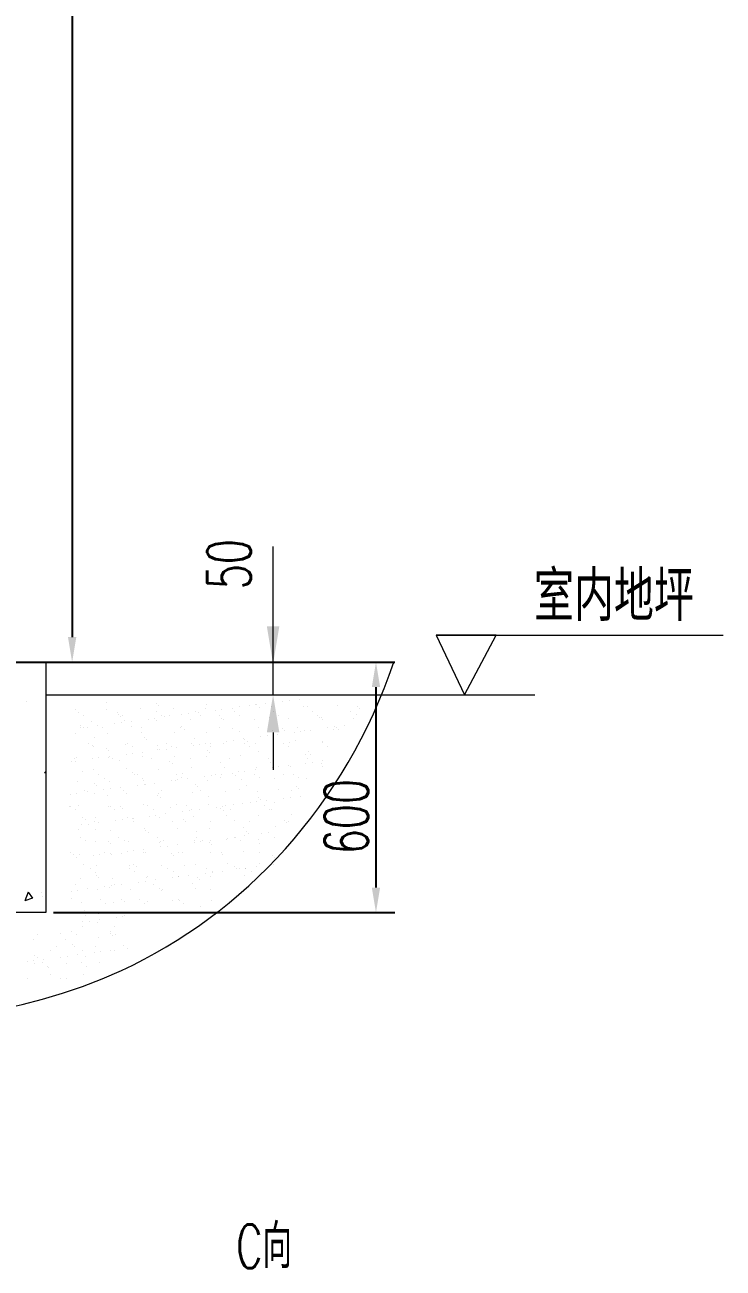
# Model space of a CAD drawing. Header units: millimetres. Extents: x 3165 to 3759, y 1184 to 1604.
# Drawn here: x 3479.2 to 3535.1, y 1356.4 to 1455.8 of the extents above; entities that cross this region are included whole.
import ezdxf

# ---------------------------------------------------------------- set-up
doc = ezdxf.new("R2010")
doc.units = ezdxf.units.MM
doc.layers.get('DEFPOINTS').update_dxf_attribs({"lineweight": 18})
doc.layers.add('1', color=1, linetype='Continuous', lineweight=18, true_color=0xff0000)
doc.layers.add('2', color=2, linetype='Continuous', lineweight=18, true_color=0xffff00)
doc.layers.add('LAYER2', color=2, linetype='Continuous', lineweight=25)
doc.styles.add('HZ', font='txt.shx', dxfattribs={"width": 0.67, "bigfont": 'hztxt.shx'})
doc.styles.get("Standard").update_dxf_attribs({"font": 'arial.ttf'})
doc.styles.add('STYLE1', font='txt.shx', dxfattribs={"width": 0.67, "bigfont": 'hztxt.shx'})
doc.dimstyles.new('STANDARD$0', dxfattribs={"dimtxt": 3.5, "dimasz": 2.5, "dimexe": 1.25, "dimexo": 0.625, "dimtad": 1, "dimdec": 4, "dimdsep": 46, "dimtxsty": 'HZ', "dimcen": 2.5, "dimdle": 5, "dimadec": 0, "dimazin": 0, "dimtfac": 1, "dimtmove": 0, "dimatfit": 3, "dimfxl": 0, "dimtolj": 1, "dimlwd": -1, "dimlwe": -1, "dimarcsym": 0})

# ---------------------------------------------------------------- blocks, each defined once
blk = doc.blocks.new('*D48')
at = {"layer": 'DEFPOINTS', "color": 0, "transparency": 16777216}
for p in [(3436.862, 1576.776), (3461.203, 1404.864), (3482.958, 1404.864)]:
    blk.add_point(p, dxfattribs=at)
at = {"layer": 'LAYER2', "color": 0, "transparency": 16777216}
for p, q in [((3437.487, 1576.776), (3484.458, 1576.776)), ((3482.958, 1574.776), (3482.958, 1406.864)), ((3461.828, 1404.864), (3484.458, 1404.864))]:
    blk.add_line(p, q, dxfattribs=at)
for points in [[(3482.624, 1574.776), (3483.291, 1574.776), (3482.958, 1576.776)], [(3482.624, 1406.864), (3483.291, 1406.864), (3482.958, 1404.864)]]:
    blk.add_solid(points, dxfattribs=at)
at = {"layer": 'LAYER2', "color": 0, "transparency": 16777216, "insert": (3480.583, 1494.7), "char_height": 3.5, "attachment_point": 5, "rotation": 90, "style": 'HZ'}
blk.add_mtext('\\A1;1546', dxfattribs=at)
blk = doc.blocks.new('*D50')
at = {"layer": 'DEFPOINTS', "color": 0, "transparency": 16777216}
for p in [(3461.165, 1404.864), (3480.84, 1384.817), (3507.28, 1384.817)]:
    blk.add_point(p, dxfattribs=at)
at = {"layer": 'LAYER2', "color": 0, "transparency": 16777216}
for p, q in [((3461.79, 1404.864), (3508.78, 1404.864)), ((3507.28, 1402.864), (3507.28, 1386.817)), ((3481.465, 1384.817), (3508.78, 1384.817))]:
    blk.add_line(p, q, dxfattribs=at)
for points in [[(3506.946, 1402.864), (3507.613, 1402.864), (3507.28, 1404.864)], [(3506.946, 1386.817), (3507.613, 1386.817), (3507.28, 1384.817)]]:
    blk.add_solid(points, dxfattribs=at)
at = {"layer": 'LAYER2', "color": 0, "transparency": 16777216, "insert": (3504.905, 1392.498), "char_height": 3.5, "attachment_point": 5, "rotation": 90, "style": 'HZ'}
blk.add_mtext('\\A1;600', dxfattribs=at)

msp = doc.modelspace()

# ---------------------------------------------------------------- linework, layer by layer
at = {"layer": '1'}
for p, q in [((3480.858, 1404.893), (3480.84, 1384.817)), ((3480.858, 1404.817), (3480.84, 1384.817)), ((3479.302, 1401.725), (3479.302, 1401.725)), ((3480.856, 1402.234), (3519.985, 1402.234)), ((3480.85, 1396.106), (3480.737, 1395.997)), ((3480.85, 1395.984), (3480.737, 1395.997)), ((3479.448, 1386.465), (3479.179, 1385.765)), ((3479.783, 1385.967), (3479.179, 1385.765)), ((3479.448, 1386.465), (3479.783, 1385.967)), ((3480.523, 1386.466), (3480.523, 1386.466)), ((3480.586, 1386.135), (3480.586, 1386.135)), ((3379.36, 1384.864), (3480.84, 1384.864))]:
    msp.add_line(p, q, dxfattribs=at)
at = {"layer": '2'}
for p, q in [((3499.044, 1402.234), (3499.044, 1414.113)), ((3512.104, 1407.024), (3514.375, 1402.234)), ((3516.899, 1407.024), (3512.104, 1407.024)), ((3512.104, 1407.024), (3535.071, 1407.024)), ((3514.375, 1402.234), (3516.899, 1407.024)), ((3514.375, 1402.234), (3516.899, 1407.024)), ((3480.881, 1402.234), (3501.044, 1402.234)), ((3485.678, 1401.589), (3485.678, 1401.589)), ((3499.814, 1401.72), (3499.814, 1401.72)), ((3500.335, 1401.788), (3500.335, 1401.788)), ((3501.148, 1401.895), (3501.148, 1401.895)), ((3483.188, 1401.068), (3483.188, 1401.068)), ((3483.477, 1400.859), (3483.477, 1400.859)), ((3483.899, 1400.59), (3483.899, 1400.59)), ((3485.746, 1401.055), (3485.746, 1401.055)), ((3486.591, 1400.865), (3486.591, 1400.865)), ((3486.673, 1400.677), (3486.673, 1400.677)), ((3487.013, 1400.596), (3487.013, 1400.596)), ((3488.447, 1401.153), (3488.447, 1401.153)), ((3489.679, 1401.555), (3489.679, 1401.555)), ((3489.705, 1400.87), (3489.705, 1400.87)), ((3489.863, 1401.386), (3489.863, 1401.386)), ((3490.127, 1400.602), (3490.127, 1400.602)), ((3490.733, 1400.589), (3490.733, 1400.589)), ((3491.065, 1401.186), (3491.065, 1401.186)), ((3491.739, 1400.657), (3491.739, 1400.657)), ((3492.26, 1400.725), (3492.26, 1400.725)), ((3492.82, 1400.876), (3492.82, 1400.876)), ((3493.073, 1400.832), (3493.073, 1400.832)), ((3493.241, 1400.607), (3493.241, 1400.607)), ((3493.623, 1401.174), (3493.623, 1401.174)), ((3493.739, 1401.467), (3493.739, 1401.467)), ((3494.431, 1401.011), (3494.431, 1401.011)), ((3494.951, 1401.08), (3494.951, 1401.08)), ((3495.764, 1401.187), (3495.764, 1401.187)), ((3495.934, 1400.882), (3495.934, 1400.882)), ((3496.324, 1401.271), (3496.324, 1401.271)), ((3496.355, 1400.613), (3496.355, 1400.613)), ((3497.123, 1401.365), (3497.123, 1401.365)), ((3497.643, 1401.434), (3497.643, 1401.434)), ((3497.741, 1401.432), (3497.741, 1401.432)), ((3497.925, 1401.263), (3497.925, 1401.263)), ((3498.456, 1401.541), (3498.456, 1401.541)), ((3498.941, 1401.305), (3498.941, 1401.305)), ((3499.048, 1400.887), (3499.048, 1400.887)), ((3499.47, 1400.619), (3499.47, 1400.619)), ((3501.499, 1401.292), (3501.499, 1401.292)), ((3501.801, 1401.344), (3501.801, 1401.344)), ((3502.162, 1400.893), (3502.162, 1400.893)), ((3502.584, 1400.624), (3502.584, 1400.624)), ((3504.2, 1401.39), (3504.2, 1401.39)), ((3505.276, 1400.899), (3505.276, 1400.899)), ((3505.698, 1400.63), (3505.698, 1400.63)), ((3505.803, 1401.309), (3505.803, 1401.309)), ((3505.987, 1401.14), (3505.987, 1401.14)), ((3483.664, 1399.593), (3483.664, 1399.593)), ((3483.667, 1399.8), (3483.667, 1399.8)), ((3483.851, 1399.631), (3483.851, 1399.631)), ((3484.184, 1399.662), (3484.184, 1399.662)), ((3484.54, 1400.13), (3484.54, 1400.13)), ((3484.997, 1399.769), (3484.997, 1399.769)), ((3485.417, 1399.623), (3485.417, 1399.623)), ((3486.355, 1399.948), (3486.355, 1399.948)), ((3486.857, 1400.508), (3486.857, 1400.508)), ((3486.876, 1400.016), (3486.876, 1400.016)), ((3487.158, 1400.164), (3487.158, 1400.164)), ((3487.689, 1400.123), (3487.689, 1400.123)), ((3487.727, 1399.711), (3487.727, 1399.711)), ((3488.531, 1399.629), (3488.531, 1399.629)), ((3489.047, 1400.302), (3489.047, 1400.302)), ((3489.568, 1400.371), (3489.568, 1400.371)), ((3489.716, 1400.151), (3489.716, 1400.151)), ((3490.381, 1400.478), (3490.381, 1400.478)), ((3491.645, 1399.635), (3491.645, 1399.635)), ((3491.729, 1399.677), (3491.729, 1399.677)), ((3492.417, 1400.249), (3492.417, 1400.249)), ((3494.735, 1400.555), (3494.735, 1400.555)), ((3494.759, 1399.64), (3494.759, 1399.64)), ((3494.919, 1400.386), (3494.919, 1400.386)), ((3495.035, 1400.282), (3495.035, 1400.282)), ((3495.789, 1399.588), (3495.789, 1399.588)), ((3497.593, 1400.27), (3497.593, 1400.27)), ((3497.873, 1399.646), (3497.873, 1399.646)), ((3498.795, 1400.466), (3498.795, 1400.466)), ((3500.294, 1400.367), (3500.294, 1400.367)), ((3500.988, 1399.652), (3500.988, 1399.652)), ((3502.797, 1400.432), (3502.797, 1400.432)), ((3502.911, 1400.4), (3502.911, 1400.4)), ((3502.981, 1400.263), (3502.981, 1400.263)), ((3503.428, 1399.606), (3503.428, 1399.606)), ((3503.949, 1399.675), (3503.949, 1399.675)), ((3504.102, 1399.657), (3504.102, 1399.657)), ((3504.762, 1399.782), (3504.762, 1399.782)), ((3505.469, 1400.388), (3505.469, 1400.388)), ((3483.251, 1399.141), (3483.251, 1399.141)), ((3484.721, 1398.834), (3484.721, 1398.834)), ((3485.809, 1399.129), (3485.809, 1399.129)), ((3488.51, 1399.226), (3488.51, 1399.226)), ((3488.723, 1398.799), (3488.723, 1398.799)), ((3488.907, 1398.63), (3488.907, 1398.63)), ((3491.128, 1399.259), (3491.128, 1399.259)), ((3491.913, 1399.508), (3491.913, 1399.508)), ((3492.783, 1398.711), (3492.783, 1398.711)), ((3493.686, 1399.247), (3493.686, 1399.247)), ((3495.873, 1398.612), (3495.873, 1398.612)), ((3496.387, 1399.344), (3496.387, 1399.344)), ((3496.686, 1398.719), (3496.686, 1398.719)), ((3496.784, 1398.676), (3496.784, 1398.676)), ((3498.045, 1398.898), (3498.045, 1398.898)), ((3498.565, 1398.966), (3498.565, 1398.966)), ((3499.004, 1399.378), (3499.004, 1399.378)), ((3499.044, 1399.234), (3499.044, 1396.234)), ((3499.378, 1399.073), (3499.378, 1399.073)), ((3499.791, 1399.554), (3499.791, 1399.554)), ((3499.975, 1399.385), (3499.975, 1399.385)), ((3500.736, 1399.252), (3500.736, 1399.252)), ((3500.845, 1398.588), (3500.845, 1398.588)), ((3501.257, 1399.321), (3501.257, 1399.321)), ((3501.562, 1399.365), (3501.562, 1399.365)), ((3502.07, 1399.428), (3502.07, 1399.428)), ((3503.851, 1399.466), (3503.851, 1399.466)), ((3504.263, 1399.463), (3504.263, 1399.463)), ((3484.285, 1398.355), (3484.285, 1398.355)), ((3484.603, 1398.203), (3484.603, 1398.203)), ((3484.706, 1398.086), (3484.706, 1398.086)), ((3485.716, 1397.921), (3485.716, 1397.921)), ((3485.901, 1397.753), (3485.901, 1397.753)), ((3487.221, 1398.237), (3487.221, 1398.237)), ((3487.399, 1398.361), (3487.399, 1398.361)), ((3487.821, 1398.092), (3487.821, 1398.092)), ((3488.611, 1397.656), (3488.611, 1397.656)), ((3489.777, 1397.833), (3489.777, 1397.833)), ((3489.779, 1398.224), (3489.779, 1398.224)), ((3489.969, 1397.834), (3489.969, 1397.834)), ((3490.49, 1397.903), (3490.49, 1397.903)), ((3490.513, 1398.366), (3490.513, 1398.366)), ((3490.935, 1398.098), (3490.935, 1398.098)), ((3491.303, 1398.01), (3491.303, 1398.01)), ((3492.48, 1398.322), (3492.48, 1398.322)), ((3492.661, 1398.189), (3492.661, 1398.189)), ((3493.182, 1398.257), (3493.182, 1398.257)), ((3493.627, 1398.372), (3493.627, 1398.372)), ((3493.778, 1397.799), (3493.778, 1397.799)), ((3493.963, 1397.63), (3493.963, 1397.63)), ((3493.994, 1398.364), (3493.994, 1398.364)), ((3494.049, 1398.103), (3494.049, 1398.103)), ((3495.098, 1398.355), (3495.098, 1398.355)), ((3495.353, 1398.543), (3495.353, 1398.543)), ((3496.741, 1398.378), (3496.741, 1398.378)), ((3496.969, 1398.507), (3496.969, 1398.507)), ((3497.163, 1398.109), (3497.163, 1398.109)), ((3497.656, 1398.343), (3497.656, 1398.343)), ((3497.839, 1397.71), (3497.839, 1397.71)), ((3499.855, 1398.383), (3499.855, 1398.383)), ((3500.277, 1398.115), (3500.277, 1398.115)), ((3500.357, 1398.44), (3500.357, 1398.44)), ((3501.84, 1397.676), (3501.84, 1397.676)), ((3502.97, 1398.389), (3502.97, 1398.389)), ((3502.974, 1398.474), (3502.974, 1398.474)), ((3503.391, 1398.12), (3503.391, 1398.12)), ((3482.895, 1396.875), (3482.895, 1396.875)), ((3483.11, 1397.113), (3483.11, 1397.113)), ((3483.227, 1396.947), (3483.227, 1396.947)), ((3483.314, 1397.214), (3483.314, 1397.214)), ((3484.586, 1397.126), (3484.586, 1397.126)), ((3485.106, 1397.194), (3485.106, 1397.194)), ((3485.872, 1397.202), (3485.872, 1397.202)), ((3485.919, 1397.301), (3485.919, 1397.301)), ((3486.225, 1397.119), (3486.225, 1397.119)), ((3486.771, 1396.955), (3486.771, 1396.955)), ((3487.277, 1397.48), (3487.277, 1397.48)), ((3487.798, 1397.549), (3487.798, 1397.549)), ((3488.573, 1397.299), (3488.573, 1397.299)), ((3489.339, 1397.125), (3489.339, 1397.125)), ((3490.772, 1396.921), (3490.772, 1396.921)), ((3490.956, 1396.752), (3490.956, 1396.752)), ((3491.191, 1397.333), (3491.191, 1397.333)), ((3492.453, 1397.13), (3492.453, 1397.13)), ((3493.749, 1397.32), (3493.749, 1397.32)), ((3494.833, 1396.833), (3494.833, 1396.833)), ((3495.567, 1397.136), (3495.567, 1397.136)), ((3496.45, 1397.418), (3496.45, 1397.418)), ((3498.681, 1397.142), (3498.681, 1397.142)), ((3498.834, 1396.798), (3498.834, 1396.798)), ((3499.018, 1396.629), (3499.018, 1396.629)), ((3499.067, 1397.451), (3499.067, 1397.451)), ((3500.3, 1396.605), (3500.3, 1396.605)), ((3501.625, 1397.439), (3501.625, 1397.439)), ((3501.658, 1396.784), (3501.658, 1396.784)), ((3501.795, 1397.147), (3501.795, 1397.147)), ((3502.024, 1397.507), (3502.024, 1397.507)), ((3502.179, 1396.853), (3502.179, 1396.853)), ((3502.894, 1396.71), (3502.894, 1396.71)), ((3502.992, 1396.96), (3502.992, 1396.96)), ((3483.765, 1396.078), (3483.765, 1396.078)), ((3484.666, 1396.276), (3484.666, 1396.276)), ((3485.092, 1395.851), (3485.092, 1395.851)), ((3487.284, 1396.31), (3487.284, 1396.31)), ((3487.766, 1396.043), (3487.766, 1396.043)), ((3487.95, 1395.874), (3487.95, 1395.874)), ((3488.207, 1395.856), (3488.207, 1395.856)), ((3489.842, 1396.298), (3489.842, 1396.298)), ((3491.321, 1395.862), (3491.321, 1395.862)), ((3491.826, 1395.955), (3491.826, 1395.955)), ((3492.543, 1396.395), (3492.543, 1396.395)), ((3493.583, 1395.721), (3493.583, 1395.721)), ((3494.104, 1395.79), (3494.104, 1395.79)), ((3494.435, 1395.868), (3494.435, 1395.868)), ((3494.856, 1395.599), (3494.856, 1395.599)), ((3494.916, 1395.897), (3494.916, 1395.897)), ((3495.161, 1396.428), (3495.161, 1396.428)), ((3495.828, 1395.921), (3495.828, 1395.921)), ((3496.012, 1395.752), (3496.012, 1395.752)), ((3496.275, 1396.075), (3496.275, 1396.075)), ((3496.795, 1396.144), (3496.795, 1396.144)), ((3497.549, 1395.873), (3497.549, 1395.873)), ((3497.608, 1396.251), (3497.608, 1396.251)), ((3497.719, 1396.416), (3497.719, 1396.416)), ((3497.971, 1395.605), (3497.971, 1395.605)), ((3498.967, 1396.43), (3498.967, 1396.43)), ((3499.487, 1396.498), (3499.487, 1396.498)), ((3499.888, 1395.832), (3499.888, 1395.832)), ((3500.42, 1396.513), (3500.42, 1396.513)), ((3500.663, 1395.879), (3500.663, 1395.879)), ((3501.085, 1395.61), (3501.085, 1395.61)), ((3503.037, 1396.547), (3503.037, 1396.547)), ((3483.377, 1395.287), (3483.377, 1395.287)), ((3483.918, 1394.609), (3483.918, 1394.609)), ((3484.76, 1395.166), (3484.76, 1395.166)), ((3484.944, 1394.997), (3484.944, 1394.997)), ((3485.508, 1394.658), (3485.508, 1394.658)), ((3485.514, 1395.582), (3485.514, 1395.582)), ((3485.935, 1395.275), (3485.935, 1395.275)), ((3486.028, 1394.726), (3486.028, 1394.726)), ((3486.841, 1394.833), (3486.841, 1394.833)), ((3487.032, 1394.615), (3487.032, 1394.615)), ((3488.199, 1395.012), (3488.199, 1395.012)), ((3488.628, 1395.588), (3488.628, 1395.588)), ((3488.636, 1395.372), (3488.636, 1395.372)), ((3488.72, 1395.081), (3488.72, 1395.081)), ((3488.82, 1395.077), (3488.82, 1395.077)), ((3489.533, 1395.188), (3489.533, 1395.188)), ((3490.146, 1394.621), (3490.146, 1394.621)), ((3490.891, 1395.367), (3490.891, 1395.367)), ((3491.254, 1395.406), (3491.254, 1395.406)), ((3491.412, 1395.435), (3491.412, 1395.435)), ((3491.742, 1395.593), (3491.742, 1395.593)), ((3492.225, 1395.542), (3492.225, 1395.542)), ((3492.822, 1395.043), (3492.822, 1395.043)), ((3493.006, 1394.874), (3493.006, 1394.874)), ((3493.26, 1394.626), (3493.26, 1394.626)), ((3493.812, 1395.393), (3493.812, 1395.393)), ((3496.375, 1394.632), (3496.375, 1394.632)), ((3496.513, 1395.491), (3496.513, 1395.491)), ((3496.882, 1394.954), (3496.882, 1394.954)), ((3499.13, 1395.524), (3499.13, 1395.524)), ((3499.489, 1394.638), (3499.489, 1394.638)), ((3500.884, 1394.92), (3500.884, 1394.92)), ((3501.068, 1394.751), (3501.068, 1394.751)), ((3501.688, 1395.512), (3501.688, 1395.512)), ((3482.816, 1394.304), (3482.816, 1394.304)), ((3482.816, 1394.304), (3482.816, 1394.304)), ((3483.336, 1394.372), (3483.336, 1394.372)), ((3484.149, 1394.479), (3484.149, 1394.479)), ((3484.729, 1394.35), (3484.729, 1394.35)), ((3485.814, 1394.2), (3485.814, 1394.2)), ((3487.347, 1394.383), (3487.347, 1394.383)), ((3489.816, 1394.165), (3489.816, 1394.165)), ((3489.905, 1394.371), (3489.905, 1394.371)), ((3490, 1393.996), (3490, 1393.996)), ((3492.606, 1394.468), (3492.606, 1394.468)), ((3493.876, 1394.077), (3493.876, 1394.077)), ((3495.224, 1394.501), (3495.224, 1394.501)), ((3497.197, 1393.608), (3497.197, 1393.608)), ((3497.717, 1393.676), (3497.717, 1393.676)), ((3497.782, 1394.489), (3497.782, 1394.489)), ((3497.878, 1394.042), (3497.878, 1394.042)), ((3498.062, 1393.874), (3498.062, 1393.874)), ((3498.53, 1393.783), (3498.53, 1393.783)), ((3499.889, 1393.962), (3499.889, 1393.962)), ((3500.409, 1394.031), (3500.409, 1394.031)), ((3500.483, 1394.587), (3500.483, 1394.587)), ((3501.222, 1394.138), (3501.222, 1394.138)), ((3482.786, 1393.341), (3482.786, 1393.341)), ((3482.786, 1393.341), (3482.786, 1393.341)), ((3482.808, 1393.322), (3482.808, 1393.322)), ((3482.808, 1393.322), (3482.808, 1393.322)), ((3483.208, 1393.072), (3483.208, 1393.072)), ((3483.44, 1393.36), (3483.44, 1393.36)), ((3485.9, 1393.347), (3485.9, 1393.347)), ((3485.998, 1393.348), (3485.998, 1393.348)), ((3486.322, 1393.078), (3486.322, 1393.078)), ((3486.81, 1393.288), (3486.81, 1393.288)), ((3486.994, 1393.119), (3486.994, 1393.119)), ((3488.699, 1393.445), (3488.699, 1393.445)), ((3489.014, 1393.352), (3489.014, 1393.352)), ((3489.436, 1393.084), (3489.436, 1393.084)), ((3489.642, 1392.613), (3489.642, 1392.613)), ((3490.455, 1392.72), (3490.455, 1392.72)), ((3490.87, 1393.199), (3490.87, 1393.199)), ((3491.317, 1393.479), (3491.317, 1393.479)), ((3491.813, 1392.899), (3491.813, 1392.899)), ((3492.128, 1393.358), (3492.128, 1393.358)), ((3492.334, 1392.967), (3492.334, 1392.967)), ((3492.55, 1393.089), (3492.55, 1393.089)), ((3493.147, 1393.074), (3493.147, 1393.074)), ((3493.875, 1393.467), (3493.875, 1393.467)), ((3494.505, 1393.253), (3494.505, 1393.253)), ((3494.871, 1393.165), (3494.871, 1393.165)), ((3495.026, 1393.322), (3495.026, 1393.322)), ((3495.056, 1392.996), (3495.056, 1392.996)), ((3495.242, 1393.364), (3495.242, 1393.364)), ((3495.664, 1393.095), (3495.664, 1393.095)), ((3495.838, 1393.429), (3495.838, 1393.429)), ((3496.576, 1393.564), (3496.576, 1393.564)), ((3498.357, 1393.369), (3498.357, 1393.369)), ((3498.778, 1393.101), (3498.778, 1393.101)), ((3498.932, 1393.076), (3498.932, 1393.076)), ((3499.193, 1393.597), (3499.193, 1393.597)), ((3500.546, 1392.66), (3500.546, 1392.66)), ((3483.738, 1391.836), (3483.738, 1391.836)), ((3483.803, 1392.41), (3483.803, 1392.41)), ((3483.988, 1392.241), (3483.988, 1392.241)), ((3484.258, 1391.904), (3484.258, 1391.904)), ((3484.726, 1392.105), (3484.726, 1392.105)), ((3484.792, 1392.423), (3484.792, 1392.423)), ((3485.071, 1392.011), (3485.071, 1392.011)), ((3486.43, 1392.19), (3486.43, 1392.19)), ((3486.95, 1392.259), (3486.95, 1392.259)), ((3487.41, 1392.456), (3487.41, 1392.456)), ((3487.763, 1392.366), (3487.763, 1392.366)), ((3487.84, 1392.111), (3487.84, 1392.111)), ((3487.864, 1392.321), (3487.864, 1392.321)), ((3489.121, 1392.545), (3489.121, 1392.545)), ((3489.968, 1392.444), (3489.968, 1392.444)), ((3490.954, 1392.117), (3490.954, 1392.117)), ((3491.865, 1392.287), (3491.865, 1392.287)), ((3492.05, 1392.118), (3492.05, 1392.118)), ((3492.669, 1392.541), (3492.669, 1392.541)), ((3494.068, 1392.122), (3494.068, 1392.122)), ((3495.287, 1392.575), (3495.287, 1392.575)), ((3495.926, 1392.199), (3495.926, 1392.199)), ((3496.639, 1391.637), (3496.639, 1391.637)), ((3497.182, 1392.128), (3497.182, 1392.128)), ((3497.845, 1392.562), (3497.845, 1392.562)), ((3499.256, 1391.67), (3499.256, 1391.67)), ((3499.927, 1392.164), (3499.927, 1392.164)), ((3500.111, 1391.995), (3500.111, 1391.995)), ((3500.296, 1392.134), (3500.296, 1392.134)), ((3483.503, 1391.434), (3483.503, 1391.434)), ((3483.593, 1390.837), (3483.593, 1390.837)), ((3484.858, 1391.444), (3484.858, 1391.444)), ((3486.061, 1391.421), (3486.061, 1391.421)), ((3486.708, 1390.843), (3486.708, 1390.843)), ((3488.762, 1391.519), (3488.762, 1391.519)), ((3488.859, 1391.409), (3488.859, 1391.409)), ((3489.043, 1391.24), (3489.043, 1391.24)), ((3489.822, 1390.848), (3489.822, 1390.848)), ((3491.38, 1391.552), (3491.38, 1391.552)), ((3492.92, 1391.321), (3492.92, 1391.321)), ((3492.936, 1390.854), (3492.936, 1390.854)), ((3493.938, 1391.54), (3493.938, 1391.54)), ((3495.35, 1390.648), (3495.35, 1390.648)), ((3495.427, 1390.786), (3495.427, 1390.786)), ((3495.948, 1390.854), (3495.948, 1390.854)), ((3496.05, 1390.86), (3496.05, 1390.86)), ((3496.76, 1390.961), (3496.76, 1390.961)), ((3496.921, 1391.287), (3496.921, 1391.287)), ((3497.105, 1391.118), (3497.105, 1391.118)), ((3497.908, 1390.636), (3497.908, 1390.636)), ((3498.119, 1391.14), (3498.119, 1391.14)), ((3498.639, 1391.208), (3498.639, 1391.208)), ((3499.164, 1390.865), (3499.164, 1390.865)), ((3482.847, 1389.654), (3482.847, 1389.654)), ((3484.015, 1390.568), (3484.015, 1390.568)), ((3484.855, 1390.496), (3484.855, 1390.496)), ((3485.853, 1390.532), (3485.853, 1390.532)), ((3486.037, 1390.363), (3486.037, 1390.363)), ((3487.129, 1390.574), (3487.129, 1390.574)), ((3487.352, 1389.722), (3487.352, 1389.722)), ((3487.473, 1390.529), (3487.473, 1390.529)), ((3487.872, 1389.791), (3487.872, 1389.791)), ((3488.685, 1389.898), (3488.685, 1389.898)), ((3489.913, 1390.443), (3489.913, 1390.443)), ((3490.031, 1390.517), (3490.031, 1390.517)), ((3490.043, 1390.077), (3490.043, 1390.077)), ((3490.243, 1390.58), (3490.243, 1390.58)), ((3490.564, 1390.145), (3490.564, 1390.145)), ((3491.377, 1390.252), (3491.377, 1390.252)), ((3492.732, 1390.614), (3492.732, 1390.614)), ((3492.735, 1390.431), (3492.735, 1390.431)), ((3493.256, 1390.5), (3493.256, 1390.5)), ((3493.358, 1390.585), (3493.358, 1390.585)), ((3493.915, 1390.409), (3493.915, 1390.409)), ((3494.069, 1390.607), (3494.069, 1390.607)), ((3494.099, 1390.24), (3494.099, 1390.24)), ((3496.472, 1390.591), (3496.472, 1390.591)), ((3496.702, 1389.71), (3496.702, 1389.71)), ((3497.975, 1390.321), (3497.975, 1390.321)), ((3483.031, 1389.485), (3483.031, 1389.485)), ((3483.302, 1389.189), (3483.302, 1389.189)), ((3483.566, 1389.507), (3483.566, 1389.507)), ((3483.901, 1388.688), (3483.901, 1388.688)), ((3484.66, 1389.368), (3484.66, 1389.368)), ((3485.18, 1389.437), (3485.18, 1389.437)), ((3485.533, 1389.601), (3485.533, 1389.601)), ((3485.993, 1389.544), (3485.993, 1389.544)), ((3486.124, 1389.495), (3486.124, 1389.495)), ((3486.907, 1389.566), (3486.907, 1389.566)), ((3487.903, 1388.654), (3487.903, 1388.654)), ((3488.647, 1389.607), (3488.647, 1389.607)), ((3488.825, 1389.592), (3488.825, 1389.592)), ((3490.909, 1389.531), (3490.909, 1389.531)), ((3491.093, 1389.362), (3491.093, 1389.362)), ((3491.443, 1389.625), (3491.443, 1389.625)), ((3491.762, 1389.612), (3491.762, 1389.612)), ((3492.795, 1388.688), (3492.795, 1388.688)), ((3494.001, 1389.613), (3494.001, 1389.613)), ((3494.876, 1389.618), (3494.876, 1389.618)), ((3494.969, 1389.443), (3494.969, 1389.443)), ((3495.413, 1388.721), (3495.413, 1388.721)), ((3497.971, 1388.709), (3497.971, 1388.709)), ((3497.99, 1389.624), (3497.99, 1389.624)), ((3498.971, 1389.408), (3498.971, 1389.408)), ((3499.041, 1388.672), (3499.041, 1388.672)), ((3499.155, 1389.24), (3499.155, 1389.24)), ((3484.401, 1388.333), (3484.401, 1388.333)), ((3484.823, 1388.064), (3484.823, 1388.064)), ((3484.897, 1387.776), (3484.897, 1387.776)), ((3484.918, 1388.569), (3484.918, 1388.569)), ((3487.515, 1388.339), (3487.515, 1388.339)), ((3487.536, 1388.603), (3487.536, 1388.603)), ((3487.937, 1388.07), (3487.937, 1388.07)), ((3488.087, 1388.485), (3488.087, 1388.485)), ((3488.888, 1387.665), (3488.888, 1387.665)), ((3488.957, 1387.687), (3488.957, 1387.687)), ((3490.094, 1388.59), (3490.094, 1388.59)), ((3490.629, 1388.344), (3490.629, 1388.344)), ((3491.051, 1388.076), (3491.051, 1388.076)), ((3491.486, 1387.678), (3491.486, 1387.678)), ((3491.506, 1387.698), (3491.506, 1387.698)), ((3491.963, 1388.565), (3491.963, 1388.565)), ((3492.299, 1387.785), (3492.299, 1387.785)), ((3492.958, 1387.653), (3492.958, 1387.653)), ((3493.657, 1387.963), (3493.657, 1387.963)), ((3493.744, 1388.35), (3493.744, 1388.35)), ((3494.064, 1387.686), (3494.064, 1387.686)), ((3494.165, 1388.081), (3494.165, 1388.081)), ((3494.178, 1388.032), (3494.178, 1388.032)), ((3494.991, 1388.139), (3494.991, 1388.139)), ((3495.965, 1388.531), (3495.965, 1388.531)), ((3496.149, 1388.362), (3496.149, 1388.362)), ((3496.349, 1388.318), (3496.349, 1388.318)), ((3496.765, 1387.783), (3496.765, 1387.783)), ((3496.858, 1388.355), (3496.858, 1388.355)), ((3496.869, 1388.386), (3496.869, 1388.386)), ((3497.279, 1388.087), (3497.279, 1388.087)), ((3497.682, 1388.493), (3497.682, 1388.493)), ((3483.227, 1387.091), (3483.227, 1387.091)), ((3483.629, 1387.58), (3483.629, 1387.58)), ((3484.224, 1386.721), (3484.224, 1386.721)), ((3485.081, 1387.607), (3485.081, 1387.607)), ((3485.582, 1386.9), (3485.582, 1386.9)), ((3485.951, 1386.81), (3485.951, 1386.81)), ((3486.102, 1386.969), (3486.102, 1386.969)), ((3486.187, 1387.568), (3486.187, 1387.568)), ((3486.341, 1387.097), (3486.341, 1387.097)), ((3486.915, 1387.076), (3486.915, 1387.076)), ((3487.599, 1386.676), (3487.599, 1386.676)), ((3488.274, 1387.255), (3488.274, 1387.255)), ((3488.794, 1387.323), (3488.794, 1387.323)), ((3489.455, 1387.103), (3489.455, 1387.103)), ((3489.607, 1387.43), (3489.607, 1387.43)), ((3489.952, 1386.775), (3489.952, 1386.775)), ((3490.157, 1386.663), (3490.157, 1386.663)), ((3490.965, 1387.609), (3490.965, 1387.609)), ((3492.569, 1387.108), (3492.569, 1387.108)), ((3492.858, 1386.761), (3492.858, 1386.761)), ((3493.143, 1387.484), (3493.143, 1387.484)), ((3494.013, 1386.687), (3494.013, 1386.687)), ((3482.89, 1386.546), (3482.89, 1386.546)), ((3482.945, 1385.932), (3482.945, 1385.932)), ((3483.411, 1386.614), (3483.411, 1386.614)), ((3483.692, 1385.653), (3483.692, 1385.653)), ((3484.981, 1386.642), (3484.981, 1386.642)), ((3485.209, 1385.829), (3485.209, 1385.829)), ((3486.946, 1385.898), (3486.946, 1385.898)), ((3487.13, 1385.729), (3487.13, 1385.729)), ((3488.323, 1385.834), (3488.323, 1385.834)), ((3488.951, 1385.738), (3488.951, 1385.738)), ((3490.137, 1386.607), (3490.137, 1386.607)), ((3491.007, 1385.809), (3491.007, 1385.809)), ((3491.437, 1385.84), (3491.437, 1385.84)), ((3491.569, 1385.772), (3491.569, 1385.772)), ((3494.127, 1385.759), (3494.127, 1385.759)), ((3483.94, 1385.02), (3483.94, 1385.02)), ((3484.124, 1384.851), (3484.124, 1384.851)), ((3485.044, 1384.716), (3485.044, 1384.716)), ((3485.63, 1385.56), (3485.63, 1385.56)), ((3486.25, 1385.641), (3486.25, 1385.641)), ((3488.745, 1385.566), (3488.745, 1385.566)), ((3491.859, 1385.571), (3491.859, 1385.571)), ((3493.221, 1385.317), (3493.221, 1385.317)), ((3483.755, 1383.726), (3483.755, 1383.726)), ((3483.812, 1384.078), (3483.812, 1384.078)), ((3484.034, 1384.587), (3484.034, 1384.587)), ((3484.333, 1384.147), (3484.333, 1384.147)), ((3484.994, 1384.054), (3484.994, 1384.054)), ((3485.146, 1384.254), (3485.146, 1384.254)), ((3486.313, 1383.714), (3486.313, 1383.714)), ((3486.504, 1384.432), (3486.504, 1384.432)), ((3487.024, 1384.501), (3487.024, 1384.501)), ((3487.149, 1384.593), (3487.149, 1384.593)), ((3479.848, 1382.704), (3479.848, 1382.704)), ((3480.21, 1383.045), (3480.21, 1383.045)), ((3481.988, 1383.176), (3481.988, 1383.176)), ((3482.406, 1382.691), (3482.406, 1382.691)), ((3482.902, 1383.319), (3482.902, 1383.319)), ((3483.324, 1383.05), (3483.324, 1383.05)), ((3485.107, 1382.789), (3485.107, 1382.789)), ((3485.99, 1383.142), (3485.99, 1383.142)), ((3486.016, 1383.325), (3486.016, 1383.325)), ((3486.174, 1382.973), (3486.174, 1382.973)), ((3486.438, 1383.056), (3486.438, 1383.056)), ((3481.201, 1381.766), (3481.201, 1381.766)), ((3481.728, 1382.078), (3481.728, 1382.078)), ((3482.984, 1382.264), (3482.984, 1382.264)), ((3483.168, 1382.095), (3483.168, 1382.095)), ((3483.818, 1381.799), (3483.818, 1381.799)), ((3484.842, 1382.083), (3484.842, 1382.083)), ((3485.255, 1381.679), (3485.255, 1381.679)), ((3486.068, 1381.786), (3486.068, 1381.786)), ((3486.376, 1381.787), (3486.376, 1381.787)), ((3487.044, 1382.176), (3487.044, 1382.176)), ((3487.426, 1381.965), (3487.426, 1381.965)), ((3479.351, 1380.902), (3479.351, 1380.902)), ((3479.871, 1380.97), (3479.871, 1380.97)), ((3479.911, 1380.777), (3479.911, 1380.777)), ((3479.977, 1381.387), (3479.977, 1381.387)), ((3480.162, 1381.218), (3480.162, 1381.218)), ((3480.596, 1380.809), (3480.596, 1380.809)), ((3480.684, 1381.077), (3480.684, 1381.077)), ((3482.042, 1381.256), (3482.042, 1381.256)), ((3482.469, 1380.765), (3482.469, 1380.765)), ((3482.563, 1381.324), (3482.563, 1381.324)), ((3483.376, 1381.432), (3483.376, 1381.432)), ((3483.71, 1380.815), (3483.71, 1380.815)), ((3484.038, 1381.298), (3484.038, 1381.298)), ((3484.734, 1381.61), (3484.734, 1381.61)), ((3485.17, 1380.862), (3485.17, 1380.862)), ((3481.017, 1380.541), (3481.017, 1380.541)), ((3481.032, 1380.42), (3481.032, 1380.42)), ((3481.264, 1379.839), (3481.264, 1379.839)), ((3483.881, 1379.873), (3483.881, 1379.873)), ((3484.132, 1380.546), (3484.132, 1380.546)), ((3479.421, 1379.568), (3479.421, 1379.568)), ((3482.027, 1379.508), (3482.027, 1379.508)), ((3482.536, 1379.573), (3482.536, 1379.573))]:
    msp.add_line(p, q, dxfattribs=at)
msp.add_open_spline([(3219.688, 1402.293), (3227.496, 1384.993), (3236.15, 1376.372), (3263.432, 1368.938), (3323.194, 1366.019), (3377.372, 1375.492), (3432.909, 1380.267), (3483.147, 1370.164), (3504.852, 1393.439), (3508.712, 1404.869)], degree=3, knots=[2.10121, 2.10121, 2.10121, 2.10121, 38.638665, 85.311573, 139.19871, 206.241661, 252.064735, 308.883122, 343.056278, 343.056278, 343.056278, 343.056278], dxfattribs=at)
for points in [[(3498.544, 1407.721), (3499.544, 1407.721), (3499.044, 1404.721)], [(3498.544, 1399.234), (3499.544, 1399.234), (3499.044, 1402.234)]]:
    msp.add_solid(points, dxfattribs=at)

# ---------------------------------------------------------------- texts
at = {"layer": '2', "width": 0.67}
msp.add_text('室内地坪', height=3.5, dxfattribs=at).set_placement((3519.928, 1408.536))
at = {"layer": '2', "insert": (3496.086, 1359.873), "char_height": 3.5, "width": 9.7987, "attachment_point": 1, "style": 'HZ'}
msp.add_mtext('C向', dxfattribs=at)
at = {"layer": 'LAYER2', "insert": (3495.524, 1412.696), "char_height": 3.5, "attachment_point": 5, "rotation": 90, "style": 'STYLE1'}
msp.add_mtext('\\A1;50', dxfattribs=at)

# ---------------------------------------------------------------- dimensions: what is measured, and where the dimension line sits
at = {"layer": 'LAYER2'}
for base, p1, p2, text, picture, middle in [((3482.958, 1404.864), (3436.862, 1576.776), (3461.203, 1404.864), '1546', '*D48', (3482.958, 1494.7)), ((3507.28, 1384.817), (3461.165, 1404.864), (3480.84, 1384.817), '600', '*D50', (3507.28, 1392.498))]:
    dim = msp.add_linear_dim(base=base, p1=p1, p2=p2, angle=90, text=text, dimstyle='STANDARD$0', override={"dimtxt": 3.5, "dimasz": 2, "dimexe": 1.5, "dimdec": 2, "dimatfit": 0}, dxfattribs=at)
    dim.commit()
    dim.dimension.update_dxf_attribs({"geometry": picture, "text_midpoint": middle, "dimtype": 160})

doc.saveas('drawing.dxf')
